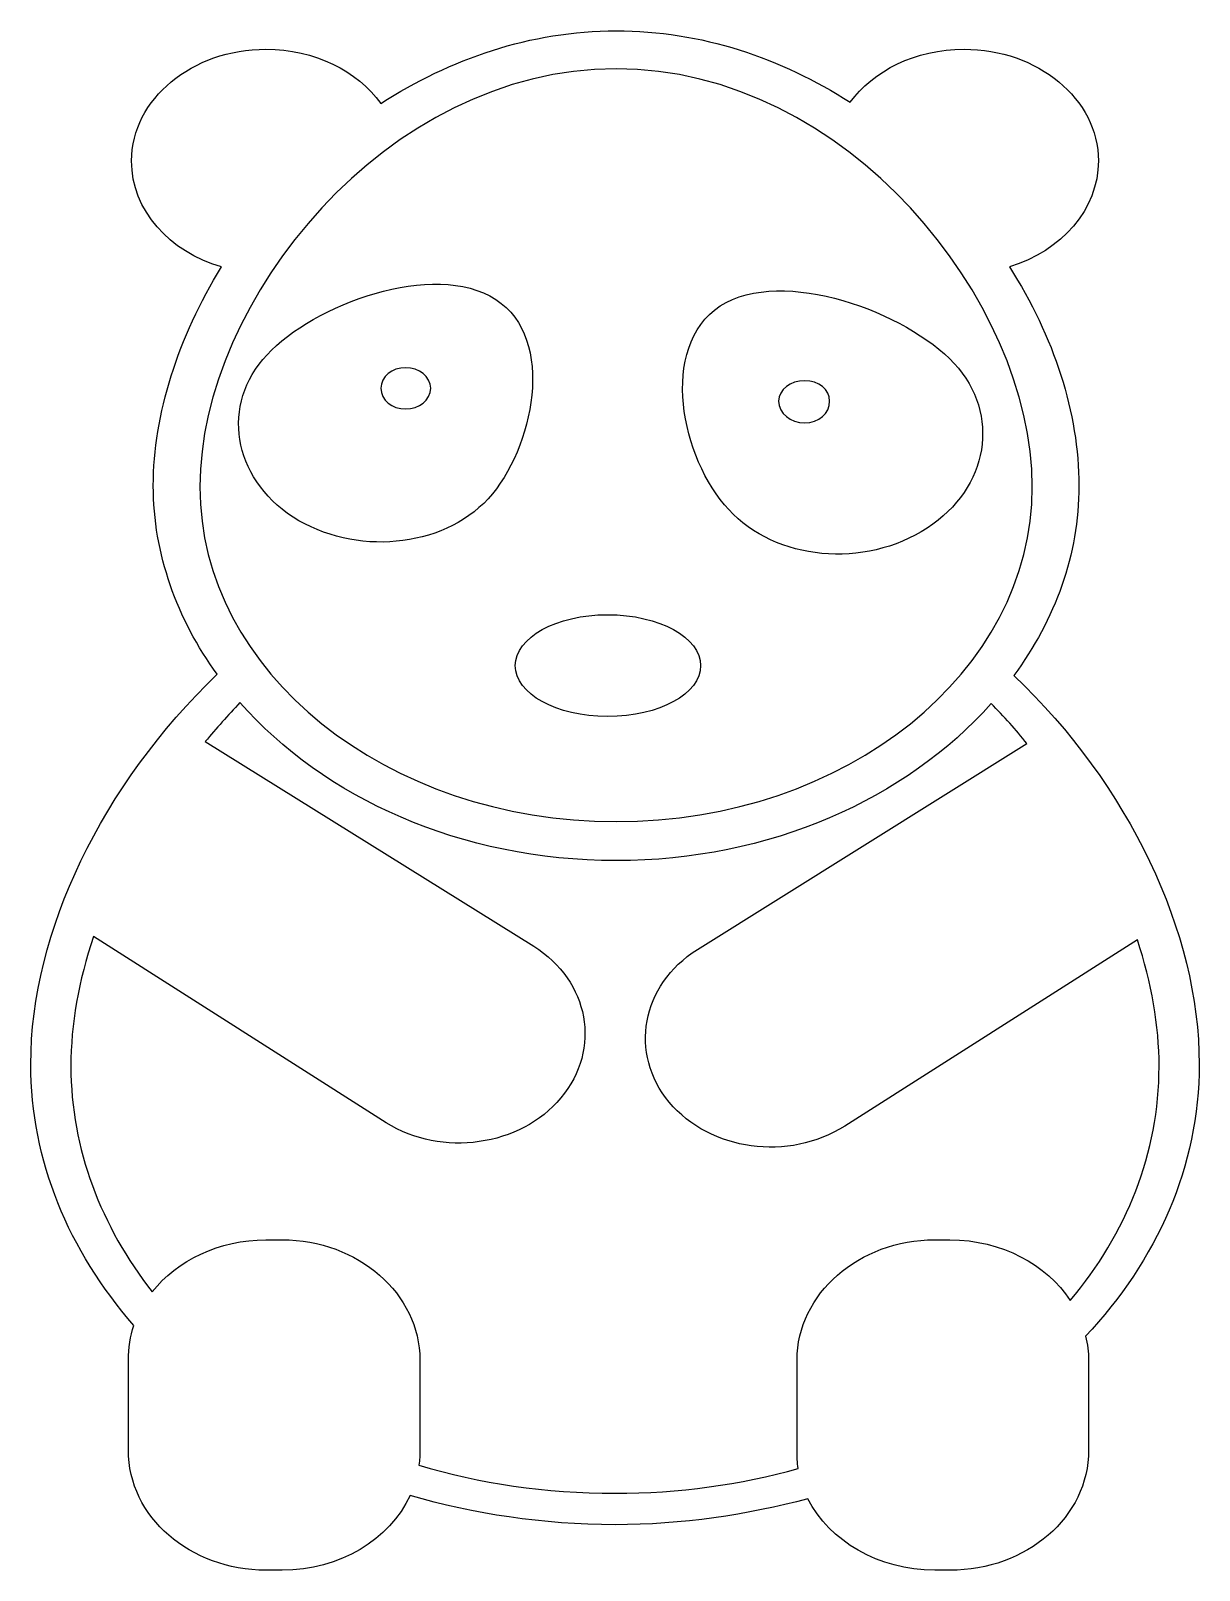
# Model space of a CAD drawing. Header units: centimetres. Extents: x -7.9 to 7.9, y -10.5 to 10.5.
import ezdxf

# ---------------------------------------------------------------- set-up
doc = ezdxf.new("R2010")
doc.units = ezdxf.units.CM
doc.header["$MEASUREMENT"] = 0
doc.layers.add('Layer 1', color=7, linetype='Continuous')

msp = doc.modelspace()

# ---------------------------------------------------------------- linework, layer by layer
at = {"layer": 'Layer 1'}
for points, knots in [([(7.94171, -3.58805), (7.94171, -1.79023), (6.98405, 0.21346), (5.42245, 1.7015), (5.42245, 1.7015), (5.98199, 2.46771), (6.30616, 3.33705), (6.30616, 4.28031), (6.30616, 4.28031), (6.30616, 5.26755), (5.9676, 6.31355), (5.36326, 7.25642), (5.36326, 7.25642), (6.0707, 7.47745), (6.57153, 8.03742), (6.57153, 8.70052), (6.57153, 8.70052), (6.57153, 9.54028), (5.74616, 10.21817), (4.74453, 10.21817), (4.74453, 10.21817), (4.08143, 10.21817), (3.50668, 9.92358), (3.1973, 9.49591), (3.1973, 9.49591), (2.25446, 10.10027), (1.17851, 10.46878), (0.01461, 10.46878), (0.01461, 10.46878), (-1.14929, 10.46878), (-2.23967, 10.08548), (-3.18257, 9.48154), (-3.18257, 9.48154), (-3.50671, 9.92361), (-4.08149, 10.21817), (-4.74456, 10.21817), (-4.74456, 10.21817), (-5.74659, 10.21817), (-6.57156, 9.54028), (-6.57156, 8.70052), (-6.57156, 8.70052), (-6.57156, 8.02263), (-6.05597, 7.46267), (-5.3485, 7.25642), (-5.3485, 7.25642), (-5.93804, 6.29876), (-6.27661, 5.25276), (-6.27661, 4.28031), (-6.27661, 4.28031), (-6.27661, 3.35183), (-5.95287, 2.4677), (-5.40767, 1.71626), (-5.40767, 1.71626), (-6.96926, 0.21343), (-7.94171, -1.77545), (-7.94171, -3.58805), (-7.94171, -3.58805), (-7.94171, -4.89943), (-7.42612, -6.1221), (-6.54198, -7.13894), (-6.54198, -7.13894), (-6.58635, -7.28642), (-6.61551, -7.44826), (-6.61551, -7.61053), (-6.61551, -7.61053), (-6.61551, -7.61053), (-6.61551, -8.8332), (-6.61551, -8.8332), (-6.61551, -8.8332), (-6.61551, -9.74694), (-5.77615, -10.46875), (-4.74456, -10.46875), (-4.74456, -10.46875), (-4.74456, -10.46875), (-4.52353, -10.46876), (-4.52353, -10.46876), (-4.52353, -10.46876), (-3.74253, -10.46876), (-3.06464, -10.05627), (-2.78487, -9.45234), (-2.78487, -9.45234), (-1.91555, -9.70256), (-0.98705, -9.85004), (0.00021, -9.85004), (0.00021, -9.85004), (0.91353, -9.85004), (1.79763, -9.71733), (2.6226, -9.49632), (2.6226, -9.49632), (2.91716, -10.07107), (3.58066, -10.46877), (4.34647, -10.46877), (4.34647, -10.46877), (4.34647, -10.46877), (4.55271, -10.46876), (4.55271, -10.46876), (4.55271, -10.46876), (5.59911, -10.46876), (6.43885, -9.74695), (6.43885, -8.83321), (6.43885, -8.83321), (6.43885, -8.83321), (6.43885, -7.61054), (6.43885, -7.61054), (6.43885, -7.61054), (6.43885, -7.50746), (6.42406, -7.38951), (6.39448, -7.28643), (6.39448, -7.28643), (7.36735, -6.25482), (7.94171, -4.97299), (7.94171, -3.58805)], [0, 0, 0, 0, 0.03448276, 0.03448276, 0.03448276, 0.03448276, 0.06896552, 0.06896552, 0.06896552, 0.06896552, 0.10344828, 0.10344828, 0.10344828, 0.10344828, 0.13793103, 0.13793103, 0.13793103, 0.13793103, 0.17241379, 0.17241379, 0.17241379, 0.17241379, 0.20689655, 0.20689655, 0.20689655, 0.20689655, 0.24137931, 0.24137931, 0.24137931, 0.24137931, 0.27586207, 0.27586207, 0.27586207, 0.27586207, 0.31034483, 0.31034483, 0.31034483, 0.31034483, 0.34482759, 0.34482759, 0.34482759, 0.34482759, 0.37931034, 0.37931034, 0.37931034, 0.37931034, 0.4137931, 0.4137931, 0.4137931, 0.4137931, 0.44827586, 0.44827586, 0.44827586, 0.44827586, 0.48275862, 0.48275862, 0.48275862, 0.48275862, 0.51724138, 0.51724138, 0.51724138, 0.51724138, 0.55172414, 0.55172414, 0.55172414, 0.55172414, 0.5862069, 0.5862069, 0.5862069, 0.5862069, 0.62068966, 0.62068966, 0.62068966, 0.62068966, 0.65517241, 0.65517241, 0.65517241, 0.65517241, 0.68965517, 0.68965517, 0.68965517, 0.68965517, 0.72413793, 0.72413793, 0.72413793, 0.72413793, 0.75862069, 0.75862069, 0.75862069, 0.75862069, 0.79310345, 0.79310345, 0.79310345, 0.79310345, 0.82758621, 0.82758621, 0.82758621, 0.82758621, 0.86206897, 0.86206897, 0.86206897, 0.86206897, 0.89655172, 0.89655172, 0.89655172, 0.89655172, 0.93103448, 0.93103448, 0.93103448, 0.93103448, 1, 1, 1, 1]), ([(-5.64348, 4.26552), (-5.64348, 4.26552), (-5.64348, 4.26552), (-5.64348, 4.26552), (-5.64348, 4.26552), (-5.64348, 6.79957), (-3.10901, 9.95277), (0.01461, 9.95277), (0.01461, 9.95277), (3.1386, 9.95277), (5.67267, 6.79957), (5.67267, 4.26552), (5.67267, 4.26552), (5.67267, 1.74587), (3.13862, -0.2874), (0.01461, -0.2874), (0.01461, -0.2874), (-3.10901, -0.28738), (-5.64348, 1.74587), (-5.64348, 4.26552)], [0, 0, 0, 0, 0.16666667, 0.16666667, 0.16666667, 0.16666667, 0.33333333, 0.33333333, 0.33333333, 0.33333333, 0.5, 0.5, 0.5, 0.5, 0.66666667, 0.66666667, 0.66666667, 0.66666667, 1, 1, 1, 1]), ([(-1.62094, 6.81438), (-2.46067, 7.35955), (-4.11101, 6.74083), (-4.72977, 6.06296), (-4.72977, 6.06296), (-5.36329, 5.38507), (-5.20142, 4.39825), (-4.37605, 3.85305), (-4.37605, 3.85305), (-3.53629, 3.32224), (-2.35757, 3.42577), (-1.72408, 4.10327), (-1.72408, 4.10327), (-1.10535, 4.78114), (-0.79558, 6.28397), (-1.62094, 6.81438)], [0, 0, 0, 0, 0.2, 0.2, 0.2, 0.2, 0.4, 0.4, 0.4, 0.4, 0.6, 0.6, 0.6, 0.6, 1, 1, 1, 1]), ([(4.61187, 5.94504), (3.96356, 6.63772), (2.28407, 7.27124), (1.42912, 6.72606), (1.42912, 6.72606), (0.58936, 6.16607), (0.89871, 4.64845), (1.54702, 3.95619), (1.54702, 3.95619), (2.18094, 3.26351), (3.38881, 3.14561), (4.24336, 3.70558), (4.24336, 3.70558), (5.08352, 4.25076), (5.24539, 5.25279), (4.61187, 5.94504)], [0, 0, 0, 0, 0.2, 0.2, 0.2, 0.2, 0.4, 0.4, 0.4, 0.4, 0.6, 0.6, 0.6, 0.6, 1, 1, 1, 1]), ([(-2.84401, 5.32631), (-2.84401, 5.32631), (-2.84401, 5.32631), (-2.84401, 5.32631), (-2.84401, 5.32631), (-3.03509, 5.32631), (-3.18257, 5.44423), (-3.18257, 5.60611), (-3.18257, 5.60611), (-3.18257, 5.76838), (-3.03509, 5.8863), (-2.84401, 5.8863), (-2.84401, 5.8863), (-2.66698, 5.8863), (-2.50508, 5.76838), (-2.50508, 5.60611), (-2.50508, 5.60611), (-2.50507, 5.44424), (-2.66697, 5.32631), (-2.84401, 5.32631)], [0, 0, 0, 0, 0.16666667, 0.16666667, 0.16666667, 0.16666667, 0.33333333, 0.33333333, 0.33333333, 0.33333333, 0.5, 0.5, 0.5, 0.5, 0.66666667, 0.66666667, 0.66666667, 0.66666667, 1, 1, 1, 1]), ([(2.57823, 5.13486), (2.57823, 5.13486), (2.57823, 5.13486), (2.57823, 5.13486), (2.57823, 5.13486), (2.38717, 5.13486), (2.22491, 5.26755), (2.22491, 5.42942), (2.22491, 5.42942), (2.22491, 5.59169), (2.38718, 5.70922), (2.57823, 5.70922), (2.57823, 5.70922), (2.77011, 5.70922), (2.91719, 5.59172), (2.91719, 5.42942), (2.91719, 5.42942), (2.91716, 5.26755), (2.77008, 5.13486), (2.57823, 5.13486)], [0, 0, 0, 0, 0.16666667, 0.16666667, 0.16666667, 0.16666667, 0.33333333, 0.33333333, 0.33333333, 0.33333333, 0.5, 0.5, 0.5, 0.5, 0.66666667, 0.66666667, 0.66666667, 0.66666667, 1, 1, 1, 1]), ([(-0.1029, 1.14193), (0.60417, 1.14193), (1.16414, 1.45128), (1.16414, 1.83421), (1.16414, 1.83421), (1.16414, 2.21751), (0.60418, 2.52689), (-0.1029, 2.52689), (-0.1029, 2.52689), (-0.79558, 2.52689), (-1.35554, 2.21754), (-1.35554, 1.83421), (-1.35554, 1.83421), (-1.35554, 1.45128), (-0.79558, 1.14193), (-0.1029, 1.14193)], [0, 0, 0, 0, 0.2, 0.2, 0.2, 0.2, 0.4, 0.4, 0.4, 0.4, 0.6, 0.6, 0.6, 0.6, 1, 1, 1, 1]), ([(4.55271, -5.97505), (4.55271, -5.97505), (4.55271, -5.97505), (4.55271, -5.97505), (4.55271, -5.97505), (4.55271, -5.97505), (4.34647, -5.97505), (4.34647, -5.97505), (4.34647, -5.97505), (3.31523, -5.97505), (2.4751, -6.71165), (2.4751, -7.61055), (2.4751, -7.61055), (2.4751, -7.61055), (2.4751, -8.83322), (2.4751, -8.83322), (2.4751, -8.83322), (2.4751, -8.92196), (2.4751, -9.01031), (2.49029, -9.08386), (2.49029, -9.08386), (1.70929, -9.30489), (0.86916, -9.42282), (0.00022, -9.42282), (0.00022, -9.42282), (-0.94305, -9.42282), (-1.84157, -9.29011), (-2.66697, -9.03949), (-2.66697, -9.03949), (-2.65215, -8.96596), (-2.65215, -8.9072), (-2.65215, -8.83325), (-2.65215, -8.83325), (-2.65215, -8.83325), (-2.65215, -7.61058), (-2.65215, -7.61058), (-2.65215, -7.61058), (-2.65215, -6.71166), (-3.49231, -5.97508), (-4.52352, -5.97508), (-4.52352, -5.97508), (-4.52352, -5.97508), (-4.74456, -5.97507), (-4.74456, -5.97507), (-4.74456, -5.97507), (-5.37808, -5.97507), (-5.95283, -6.25484), (-6.29179, -6.68212), (-6.29179, -6.68212), (-6.98405, -5.79799), (-7.39653, -4.73722), (-7.39653, -3.61724), (-7.39653, -3.61724), (-7.39653, -3.04291), (-7.29342, -2.45334), (-7.08718, -1.84945), (-7.08718, -1.84945), (-7.08718, -1.84945), (-3.10901, -4.3835), (-3.10901, -4.3835), (-3.10901, -4.3835), (-2.35759, -4.85509), (-1.28201, -4.70761), (-0.73684, -4.04491), (-0.73684, -4.04491), (-0.17688, -3.38184), (-0.35393, -2.45334), (-1.10538, -1.98209), (-1.10538, -1.98209), (-1.10538, -1.98209), (-5.56953, 0.803), (-5.56953, 0.803), (-5.56953, 0.803), (-5.42205, 0.97966), (-5.26018, 1.15632), (-5.09828, 1.33338), (-5.09828, 1.33338), (-3.96353, 0.03676), (-2.09256, -0.81779), (0.01461, -0.81779), (0.01461, -0.81779), (2.10699, -0.81779), (3.96357, 0.02197), (5.11271, 1.31859), (5.11271, 1.31859), (5.28977, 1.14193), (5.45167, 0.96487), (5.59915, 0.77342), (5.59915, 0.77342), (5.59915, 0.77342), (1.11974, -2.02603), (1.11974, -2.02603), (1.11974, -2.02603), (0.35351, -2.51247), (0.19124, -3.44057), (0.73644, -4.10362), (0.73644, -4.10362), (1.2968, -4.76675), (2.3576, -4.91422), (3.12341, -4.42779), (3.12341, -4.42779), (3.12341, -4.42779), (7.10198, -1.89332), (7.10198, -1.89332), (7.10198, -1.89332), (7.29341, -2.48289), (7.39654, -3.05765), (7.39654, -3.61719), (7.39654, -3.61719), (7.39654, -4.79628), (6.9545, -5.88665), (6.18827, -6.8), (6.18827, -6.8), (5.86452, -6.31395), (5.26018, -5.97505), (4.55271, -5.97505)], [0, 0, 0, 0, 0.03333333, 0.03333333, 0.03333333, 0.03333333, 0.06666667, 0.06666667, 0.06666667, 0.06666667, 0.1, 0.1, 0.1, 0.1, 0.13333333, 0.13333333, 0.13333333, 0.13333333, 0.16666667, 0.16666667, 0.16666667, 0.16666667, 0.2, 0.2, 0.2, 0.2, 0.23333333, 0.23333333, 0.23333333, 0.23333333, 0.26666667, 0.26666667, 0.26666667, 0.26666667, 0.3, 0.3, 0.3, 0.3, 0.33333333, 0.33333333, 0.33333333, 0.33333333, 0.36666667, 0.36666667, 0.36666667, 0.36666667, 0.4, 0.4, 0.4, 0.4, 0.43333333, 0.43333333, 0.43333333, 0.43333333, 0.46666667, 0.46666667, 0.46666667, 0.46666667, 0.5, 0.5, 0.5, 0.5, 0.53333333, 0.53333333, 0.53333333, 0.53333333, 0.56666667, 0.56666667, 0.56666667, 0.56666667, 0.6, 0.6, 0.6, 0.6, 0.63333333, 0.63333333, 0.63333333, 0.63333333, 0.66666667, 0.66666667, 0.66666667, 0.66666667, 0.7, 0.7, 0.7, 0.7, 0.73333333, 0.73333333, 0.73333333, 0.73333333, 0.76666667, 0.76666667, 0.76666667, 0.76666667, 0.8, 0.8, 0.8, 0.8, 0.83333333, 0.83333333, 0.83333333, 0.83333333, 0.86666667, 0.86666667, 0.86666667, 0.86666667, 0.9, 0.9, 0.9, 0.9, 0.93333333, 0.93333333, 0.93333333, 0.93333333, 1, 1, 1, 1])]:
    msp.add_open_spline(points, degree=3, knots=knots, dxfattribs=at)

doc.saveas('drawing.dxf')
